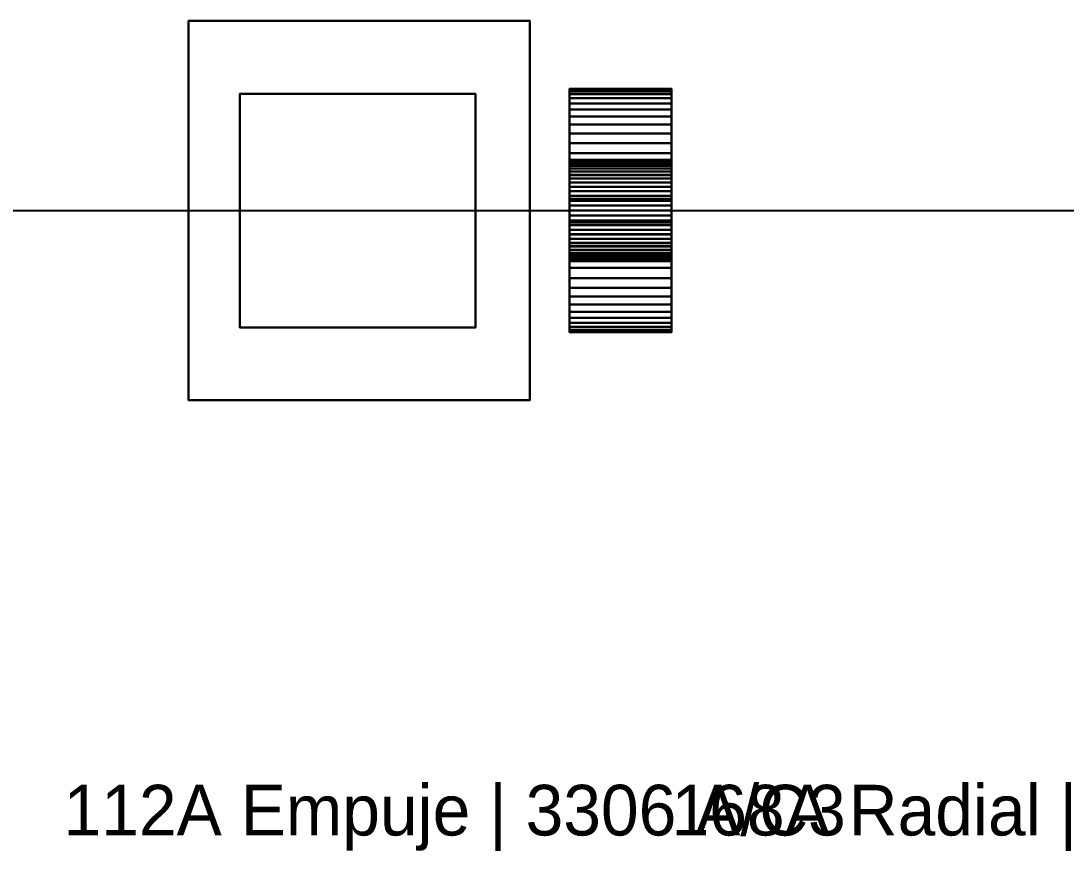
# Model space of a CAD drawing. Header units: millimetres. Extents: x -2320 to 254, y -190 to 100.
# Drawn here: x -1372.6 to -1063.2, y -189.6 to 56.2 of the extents above; entities that cross this region are included whole.
import ezdxf

# ---------------------------------------------------------------- set-up
doc = ezdxf.new("R2010")
doc.units = ezdxf.units.MM
for name, color, linetype in [('GUIA', 7, 'CONTINUOUS'), ('PATAS_EST', 8, 'CONTINUOUS'), ('ROD_EMPUJE_112A', 2, 'CONTINUOUS')]:
    doc.layers.add(name, color=color, linetype=linetype)

msp = doc.modelspace()

# ---------------------------------------------------------------- linework, layer by layer
at = {"layer": 'GUIA'}
msp.add_line((-2320, 0, 133), (102, 0, 133), dxfattribs=at)
at = {"layer": 'PATAS_EST'}
for points in [[(-1323.05657, -56.16, -280), (-1323.05657, 56.16, -280), (-1222, 56.16, -280), (-1222, -56.16, -280)], [(-1323.05657, -56.16, -265.43333), (-1222, -56.16, -265.43333), (-1222, 56.16, -265.43333), (-1323.05657, 56.16, -265.43333)], [(-1222, 56.16, -280), (-1323.05657, 56.16, -280), (-1323.05657, 56.16, -265.43333), (-1222, 56.16, -265.43333)], [(-1323.05657, 56.16, -280), (-1323.05657, -56.16, -280), (-1323.05657, -56.16, -265.43333), (-1323.05657, 56.16, -265.43333)], [(-1222, -56.16, -280), (-1222, 56.16, -280), (-1222, 56.16, -265.43333), (-1222, -56.16, -265.43333)], [(-1307.81212, -34.56, -265.43333), (-1307.81212, 34.56, -265.43333), (-1238, 34.56, -265.43333), (-1238, -34.56, -265.43333)], [(-1307.81212, -34.56, -205.9), (-1238, -34.56, -205.9), (-1238, 34.56, -205.9), (-1307.81212, 34.56, -205.9)], [(-1238, 34.56, -265.43333), (-1307.81212, 34.56, -265.43333), (-1307.81212, 34.56, -205.9), (-1238, 34.56, -205.9)], [(-1307.81212, 34.56, -265.43333), (-1307.81212, -34.56, -265.43333), (-1307.81212, -34.56, -205.9), (-1307.81212, 34.56, -205.9)], [(-1238, -34.56, -265.43333), (-1238, 34.56, -265.43333), (-1238, 34.56, -205.9), (-1238, -34.56, -205.9)], [(-1307.81212, -34.56, -265.43333), (-1238, -34.56, -265.43333), (-1238, -34.56, -205.9), (-1307.81212, -34.56, -205.9)], [(-1323.05657, -56.16, -280), (-1222, -56.16, -280), (-1222, -56.16, -265.43333), (-1323.05657, -56.16, -265.43333)]]:
    msp.add_3dface(points, dxfattribs=at)
at = {"layer": 'ROD_EMPUJE_112A'}
for points in [[(-1180, 36, 133), (-1180, 35.82665, 129.47138), (-1210.2, 35.82665, 129.47138), (-1210.2, 36, 133)], [(-1210.2, 36, 133), (-1210.2, 35.82665, 129.47138), (-1210.2, 14.92777, 131.52974), (-1210.2, 15, 133)], [(-1180, 35.82665, 136.52862), (-1180, 36, 133), (-1210.2, 36, 133), (-1210.2, 35.82665, 136.52862)], [(-1210.2, 35.82665, 136.52862), (-1210.2, 36, 133), (-1210.2, 15, 133), (-1210.2, 14.92777, 134.47026)], [(-1180, 35.82665, 129.47138), (-1180, 35.30827, 125.97675), (-1210.2, 35.30827, 125.97675), (-1210.2, 35.82665, 129.47138)], [(-1210.2, 35.82665, 129.47138), (-1210.2, 35.30827, 125.97675), (-1210.2, 14.71178, 130.07365), (-1210.2, 14.92777, 131.52974)], [(-1180, 35.30827, 140.02325), (-1180, 35.82665, 136.52862), (-1210.2, 35.82665, 136.52862), (-1210.2, 35.30827, 140.02325)], [(-1210.2, 35.30827, 140.02325), (-1210.2, 35.82665, 136.52862), (-1210.2, 14.92777, 134.47026), (-1210.2, 14.71178, 135.92635)], [(-1180, 35.30827, 125.97675), (-1180, 34.44985, 122.54975), (-1210.2, 34.44985, 122.54975), (-1210.2, 35.30827, 125.97675)], [(-1210.2, 35.30827, 125.97675), (-1210.2, 34.44985, 122.54975), (-1210.2, 14.35411, 128.64573), (-1210.2, 14.71178, 130.07365)], [(-1180, 34.44985, 143.45025), (-1180, 35.30827, 140.02325), (-1210.2, 35.30827, 140.02325), (-1210.2, 34.44985, 143.45025)], [(-1210.2, 34.44985, 143.45025), (-1210.2, 35.30827, 140.02325), (-1210.2, 14.71178, 135.92635), (-1210.2, 14.35411, 137.35427)], [(-1180, 34.44985, 122.54975), (-1180, 33.25966, 119.2234), (-1210.2, 33.25966, 119.2234), (-1210.2, 34.44985, 122.54975)], [(-1210.2, 34.44985, 122.54975), (-1210.2, 33.25966, 119.2234), (-1210.2, 13.85819, 127.25975), (-1210.2, 14.35411, 128.64573)], [(-1180, 33.25966, 146.7766), (-1180, 34.44985, 143.45025), (-1210.2, 34.44985, 143.45025), (-1210.2, 33.25966, 146.7766)], [(-1210.2, 33.25966, 146.7766), (-1210.2, 34.44985, 143.45025), (-1210.2, 14.35411, 137.35427), (-1210.2, 13.85819, 138.74025)], [(-1180, 35.82665, 129.47138), (-1180, 36, 133), (-1180, 15, 133), (-1180, 14.92777, 131.52974)], [(-1180, 36, 133), (-1180, 35.82665, 136.52862), (-1180, 14.92777, 134.47026), (-1180, 15, 133)], [(-1180, 35.30827, 125.97675), (-1180, 35.82665, 129.47138), (-1180, 14.92777, 131.52974), (-1180, 14.71178, 130.07365)], [(-1180, 35.82665, 136.52862), (-1180, 35.30827, 140.02325), (-1180, 14.71178, 135.92635), (-1180, 14.92777, 134.47026)], [(-1180, 34.44985, 122.54975), (-1180, 35.30827, 125.97675), (-1180, 14.71178, 130.07365), (-1180, 14.35411, 128.64573)], [(-1180, 35.30827, 140.02325), (-1180, 34.44985, 143.45025), (-1180, 14.35411, 137.35427), (-1180, 14.71178, 135.92635)], [(-1180, 33.25966, 119.2234), (-1180, 34.44985, 122.54975), (-1180, 14.35411, 128.64573), (-1180, 13.85819, 127.25975)], [(-1180, 34.44985, 143.45025), (-1180, 33.25966, 146.7766), (-1180, 13.85819, 138.74025), (-1180, 14.35411, 137.35427)], [(-1180, 33.25966, 119.2234), (-1180, 31.74917, 116.02972), (-1210.2, 31.74917, 116.02972), (-1210.2, 33.25966, 119.2234)], [(-1210.2, 33.25966, 119.2234), (-1210.2, 31.74917, 116.02972), (-1210.2, 13.22882, 125.92905), (-1210.2, 13.85819, 127.25975)], [(-1180, 31.74917, 149.97028), (-1180, 33.25966, 146.7766), (-1210.2, 33.25966, 146.7766), (-1210.2, 31.74917, 149.97028)], [(-1210.2, 31.74917, 149.97028), (-1210.2, 33.25966, 146.7766), (-1210.2, 13.85819, 138.74025), (-1210.2, 13.22882, 140.07095)], [(-1180, 31.74917, 116.02972), (-1180, 29.93291, 112.99947), (-1210.2, 29.93291, 112.99947), (-1210.2, 31.74917, 116.02972)], [(-1210.2, 31.74917, 116.02972), (-1210.2, 29.93291, 112.99947), (-1210.2, 12.47204, 124.66645), (-1210.2, 13.22882, 125.92905)], [(-1180, 29.93291, 153.00053), (-1180, 31.74917, 149.97028), (-1210.2, 31.74917, 149.97028), (-1210.2, 29.93291, 153.00053)], [(-1210.2, 29.93291, 153.00053), (-1210.2, 31.74917, 149.97028), (-1210.2, 13.22882, 140.07095), (-1210.2, 12.47204, 141.33355)], [(-1180, 31.74917, 116.02972), (-1180, 33.25966, 119.2234), (-1180, 13.85819, 127.25975), (-1180, 13.22882, 125.92905)], [(-1180, 33.25966, 146.7766), (-1180, 31.74917, 149.97028), (-1180, 13.22882, 140.07095), (-1180, 13.85819, 138.74025)], [(-1180, 29.93291, 112.99947), (-1180, 31.74917, 116.02972), (-1180, 13.22882, 125.92905), (-1180, 12.47204, 124.66645)], [(-1180, 31.74917, 149.97028), (-1180, 29.93291, 153.00053), (-1180, 12.47204, 141.33355), (-1180, 13.22882, 140.07095)], [(-1180, 29.93291, 112.99947), (-1180, 27.82838, 110.16184), (-1210.2, 27.82838, 110.16184), (-1210.2, 29.93291, 112.99947)], [(-1210.2, 29.93291, 112.99947), (-1210.2, 27.82838, 110.16184), (-1210.2, 11.59516, 123.4841), (-1210.2, 12.47204, 124.66645)], [(-1180, 27.82838, 155.83816), (-1180, 29.93291, 153.00053), (-1210.2, 29.93291, 153.00053), (-1210.2, 27.82838, 155.83816)], [(-1210.2, 27.82838, 155.83816), (-1210.2, 29.93291, 153.00053), (-1210.2, 12.47204, 141.33355), (-1210.2, 11.59516, 142.5159)], [(-1180, 27.82838, 110.16184), (-1180, 29.93291, 112.99947), (-1180, 12.47204, 124.66645), (-1180, 11.59516, 123.4841)], [(-1180, 29.93291, 153.00053), (-1180, 27.82838, 155.83816), (-1180, 11.59516, 142.5159), (-1180, 12.47204, 141.33355)], [(-1180, 27.82838, 110.16184), (-1180, 25.45584, 107.54416), (-1210.2, 25.45584, 107.54416), (-1210.2, 27.82838, 110.16184)], [(-1210.2, 27.82838, 110.16184), (-1210.2, 25.45584, 107.54416), (-1210.2, 10.6066, 122.3934), (-1210.2, 11.59516, 123.4841)], [(-1180, 25.45584, 158.45584), (-1180, 27.82838, 155.83816), (-1210.2, 27.82838, 155.83816), (-1210.2, 25.45584, 158.45584)], [(-1210.2, 25.45584, 158.45584), (-1210.2, 27.82838, 155.83816), (-1210.2, 11.59516, 142.5159), (-1210.2, 10.6066, 143.6066)], [(-1180, 25.45584, 107.54416), (-1180, 22.83816, 105.17162), (-1210.2, 22.83816, 105.17162), (-1210.2, 25.45584, 107.54416)], [(-1210.2, 25.45584, 107.54416), (-1210.2, 22.83816, 105.17162), (-1210.2, 9.5159, 121.40484), (-1210.2, 10.6066, 122.3934)], [(-1180, 22.83816, 160.82838), (-1180, 25.45584, 158.45584), (-1210.2, 25.45584, 158.45584), (-1210.2, 22.83816, 160.82838)], [(-1210.2, 22.83816, 160.82838), (-1210.2, 25.45584, 158.45584), (-1210.2, 10.6066, 143.6066), (-1210.2, 9.5159, 144.59516)], [(-1180, 25.45584, 107.54416), (-1180, 27.82838, 110.16184), (-1180, 11.59516, 123.4841), (-1180, 10.6066, 122.3934)], [(-1180, 27.82838, 155.83816), (-1180, 25.45584, 158.45584), (-1180, 10.6066, 143.6066), (-1180, 11.59516, 142.5159)], [(-1180, 22.83816, 105.17162), (-1180, 25.45584, 107.54416), (-1180, 10.6066, 122.3934), (-1180, 9.5159, 121.40484)], [(-1180, 25.45584, 158.45584), (-1180, 22.83816, 160.82838), (-1180, 9.5159, 144.59516), (-1180, 10.6066, 143.6066)], [(-1180, 22.83816, 105.17162), (-1180, 20.00053, 103.06709), (-1210.2, 20.00053, 103.06709), (-1210.2, 22.83816, 105.17162)], [(-1210.2, 22.83816, 105.17162), (-1210.2, 20.00053, 103.06709), (-1210.2, 8.33355, 120.52796), (-1210.2, 9.5159, 121.40484)], [(-1180, 20.00053, 162.93291), (-1180, 22.83816, 160.82838), (-1210.2, 22.83816, 160.82838), (-1210.2, 20.00053, 162.93291)], [(-1210.2, 20.00053, 162.93291), (-1210.2, 22.83816, 160.82838), (-1210.2, 9.5159, 144.59516), (-1210.2, 8.33355, 145.47204)], [(-1180, 20.00053, 103.06709), (-1180, 22.83816, 105.17162), (-1180, 9.5159, 121.40484), (-1180, 8.33355, 120.52796)], [(-1180, 22.83816, 160.82838), (-1180, 20.00053, 162.93291), (-1180, 8.33355, 145.47204), (-1180, 9.5159, 144.59516)], [(-1180, 20.00053, 103.06709), (-1180, 16.97028, 101.25083), (-1210.2, 16.97028, 101.25083), (-1210.2, 20.00053, 103.06709)], [(-1210.2, 20.00053, 103.06709), (-1210.2, 16.97028, 101.25083), (-1210.2, 7.07095, 119.77118), (-1210.2, 8.33355, 120.52796)], [(-1180, 16.97028, 164.74917), (-1180, 20.00053, 162.93291), (-1210.2, 20.00053, 162.93291), (-1210.2, 16.97028, 164.74917)], [(-1210.2, 16.97028, 164.74917), (-1210.2, 20.00053, 162.93291), (-1210.2, 8.33355, 145.47204), (-1210.2, 7.07095, 146.22882)], [(-1180, 16.97028, 101.25083), (-1180, 20.00053, 103.06709), (-1180, 8.33355, 120.52796), (-1180, 7.07095, 119.77118)], [(-1180, 20.00053, 162.93291), (-1180, 16.97028, 164.74917), (-1180, 7.07095, 146.22882), (-1180, 8.33355, 145.47204)], [(-1180, 16.97028, 101.25083), (-1180, 13.7766, 99.74034), (-1210.2, 13.7766, 99.74034), (-1210.2, 16.97028, 101.25083)], [(-1210.2, 16.97028, 101.25083), (-1210.2, 13.7766, 99.74034), (-1210.2, 5.74025, 119.14181), (-1210.2, 7.07095, 119.77118)], [(-1180, 13.7766, 166.25966), (-1180, 16.97028, 164.74917), (-1210.2, 16.97028, 164.74917), (-1210.2, 13.7766, 166.25966)], [(-1210.2, 13.7766, 166.25966), (-1210.2, 16.97028, 164.74917), (-1210.2, 7.07095, 146.22882), (-1210.2, 5.74025, 146.85819)], [(-1180, 13.7766, 99.74034), (-1180, 16.97028, 101.25083), (-1180, 7.07095, 119.77118), (-1180, 5.74025, 119.14181)], [(-1180, 16.97028, 164.74917), (-1180, 13.7766, 166.25966), (-1180, 5.74025, 146.85819), (-1180, 7.07095, 146.22882)], [(-1180, 14.92777, 131.52974), (-1180, 15, 133), (-1210.2, 15, 133), (-1210.2, 14.92777, 131.52974)], [(-1180, 15, 133), (-1180, 14.92777, 134.47026), (-1210.2, 14.92777, 134.47026), (-1210.2, 15, 133)], [(-1180, 14.71178, 130.07365), (-1180, 14.92777, 131.52974), (-1210.2, 14.92777, 131.52974), (-1210.2, 14.71178, 130.07365)], [(-1180, 14.92777, 134.47026), (-1180, 14.71178, 135.92635), (-1210.2, 14.71178, 135.92635), (-1210.2, 14.92777, 134.47026)], [(-1180, 14.35411, 128.64573), (-1180, 14.71178, 130.07365), (-1210.2, 14.71178, 130.07365), (-1210.2, 14.35411, 128.64573)], [(-1180, 14.71178, 135.92635), (-1180, 14.35411, 137.35427), (-1210.2, 14.35411, 137.35427), (-1210.2, 14.71178, 135.92635)], [(-1180, 13.85819, 127.25975), (-1180, 14.35411, 128.64573), (-1210.2, 14.35411, 128.64573), (-1210.2, 13.85819, 127.25975)], [(-1180, 14.35411, 137.35427), (-1180, 13.85819, 138.74025), (-1210.2, 13.85819, 138.74025), (-1210.2, 14.35411, 137.35427)], [(-1180, 13.22882, 125.92905), (-1180, 13.85819, 127.25975), (-1210.2, 13.85819, 127.25975), (-1210.2, 13.22882, 125.92905)], [(-1180, 13.85819, 138.74025), (-1180, 13.22882, 140.07095), (-1210.2, 13.22882, 140.07095), (-1210.2, 13.85819, 138.74025)], [(-1180, 13.7766, 99.74034), (-1180, 10.45025, 98.55015), (-1210.2, 10.45025, 98.55015), (-1210.2, 13.7766, 99.74034)], [(-1210.2, 13.7766, 99.74034), (-1210.2, 10.45025, 98.55015), (-1210.2, 4.35427, 118.64589), (-1210.2, 5.74025, 119.14181)], [(-1180, 10.45025, 167.44985), (-1180, 13.7766, 166.25966), (-1210.2, 13.7766, 166.25966), (-1210.2, 10.45025, 167.44985)], [(-1210.2, 10.45025, 167.44985), (-1210.2, 13.7766, 166.25966), (-1210.2, 5.74025, 146.85819), (-1210.2, 4.35427, 147.35411)], [(-1180, 12.47204, 124.66645), (-1180, 13.22882, 125.92905), (-1210.2, 13.22882, 125.92905), (-1210.2, 12.47204, 124.66645)], [(-1180, 13.22882, 140.07095), (-1180, 12.47204, 141.33355), (-1210.2, 12.47204, 141.33355), (-1210.2, 13.22882, 140.07095)], [(-1180, 11.59516, 123.4841), (-1180, 12.47204, 124.66645), (-1210.2, 12.47204, 124.66645), (-1210.2, 11.59516, 123.4841)], [(-1180, 12.47204, 141.33355), (-1180, 11.59516, 142.5159), (-1210.2, 11.59516, 142.5159), (-1210.2, 12.47204, 141.33355)], [(-1180, 10.45025, 98.55015), (-1180, 13.7766, 99.74034), (-1180, 5.74025, 119.14181), (-1180, 4.35427, 118.64589)], [(-1180, 13.7766, 166.25966), (-1180, 10.45025, 167.44985), (-1180, 4.35427, 147.35411), (-1180, 5.74025, 146.85819)], [(-1180, 10.6066, 122.3934), (-1180, 11.59516, 123.4841), (-1210.2, 11.59516, 123.4841), (-1210.2, 10.6066, 122.3934)], [(-1180, 11.59516, 142.5159), (-1180, 10.6066, 143.6066), (-1210.2, 10.6066, 143.6066), (-1210.2, 11.59516, 142.5159)], [(-1180, 9.5159, 121.40484), (-1180, 10.6066, 122.3934), (-1210.2, 10.6066, 122.3934), (-1210.2, 9.5159, 121.40484)], [(-1180, 10.6066, 143.6066), (-1180, 9.5159, 144.59516), (-1210.2, 9.5159, 144.59516), (-1210.2, 10.6066, 143.6066)], [(-1180, 10.45025, 98.55015), (-1180, 7.02325, 97.69173), (-1210.2, 7.02325, 97.69173), (-1210.2, 10.45025, 98.55015)], [(-1210.2, 10.45025, 98.55015), (-1210.2, 7.02325, 97.69173), (-1210.2, 2.92635, 118.28822), (-1210.2, 4.35427, 118.64589)], [(-1180, 7.02325, 168.30827), (-1180, 10.45025, 167.44985), (-1210.2, 10.45025, 167.44985), (-1210.2, 7.02325, 168.30827)], [(-1210.2, 7.02325, 168.30827), (-1210.2, 10.45025, 167.44985), (-1210.2, 4.35427, 147.35411), (-1210.2, 2.92635, 147.71178)], [(-1180, 8.33355, 120.52796), (-1180, 9.5159, 121.40484), (-1210.2, 9.5159, 121.40484), (-1210.2, 8.33355, 120.52796)], [(-1180, 9.5159, 144.59516), (-1180, 8.33355, 145.47204), (-1210.2, 8.33355, 145.47204), (-1210.2, 9.5159, 144.59516)], [(-1180, 7.02325, 97.69173), (-1180, 10.45025, 98.55015), (-1180, 4.35427, 118.64589), (-1180, 2.92635, 118.28822)], [(-1180, 10.45025, 167.44985), (-1180, 7.02325, 168.30827), (-1180, 2.92635, 147.71178), (-1180, 4.35427, 147.35411)], [(-1180, 7.07095, 119.77118), (-1180, 8.33355, 120.52796), (-1210.2, 8.33355, 120.52796), (-1210.2, 7.07095, 119.77118)], [(-1180, 8.33355, 145.47204), (-1180, 7.07095, 146.22882), (-1210.2, 7.07095, 146.22882), (-1210.2, 8.33355, 145.47204)], [(-1180, 5.74025, 119.14181), (-1180, 7.07095, 119.77118), (-1210.2, 7.07095, 119.77118), (-1210.2, 5.74025, 119.14181)], [(-1180, 7.07095, 146.22882), (-1180, 5.74025, 146.85819), (-1210.2, 5.74025, 146.85819), (-1210.2, 7.07095, 146.22882)], [(-1180, 7.02325, 97.69173), (-1180, 3.52862, 97.17335), (-1210.2, 3.52862, 97.17335), (-1210.2, 7.02325, 97.69173)], [(-1210.2, 7.02325, 97.69173), (-1210.2, 3.52862, 97.17335), (-1210.2, 1.47026, 118.07223), (-1210.2, 2.92635, 118.28822)], [(-1180, 3.52862, 168.82665), (-1180, 7.02325, 168.30827), (-1210.2, 7.02325, 168.30827), (-1210.2, 3.52862, 168.82665)], [(-1210.2, 3.52862, 168.82665), (-1210.2, 7.02325, 168.30827), (-1210.2, 2.92635, 147.71178), (-1210.2, 1.47026, 147.92777)], [(-1180, 3.52862, 97.17335), (-1180, 7.02325, 97.69173), (-1180, 2.92635, 118.28822), (-1180, 1.47026, 118.07223)], [(-1180, 7.02325, 168.30827), (-1180, 3.52862, 168.82665), (-1180, 1.47026, 147.92777), (-1180, 2.92635, 147.71178)], [(-1180, 4.35427, 118.64589), (-1180, 5.74025, 119.14181), (-1210.2, 5.74025, 119.14181), (-1210.2, 4.35427, 118.64589)], [(-1180, 5.74025, 146.85819), (-1180, 4.35427, 147.35411), (-1210.2, 4.35427, 147.35411), (-1210.2, 5.74025, 146.85819)], [(-1180, 2.92635, 118.28822), (-1180, 4.35427, 118.64589), (-1210.2, 4.35427, 118.64589), (-1210.2, 2.92635, 118.28822)], [(-1180, 4.35427, 147.35411), (-1180, 2.92635, 147.71178), (-1210.2, 2.92635, 147.71178), (-1210.2, 4.35427, 147.35411)], [(-1180, 3.52862, 97.17335), (-1180, 0, 97), (-1210.2, 0, 97), (-1210.2, 3.52862, 97.17335)], [(-1210.2, 3.52862, 97.17335), (-1210.2, 0, 97), (-1210.2, 0, 118), (-1210.2, 1.47026, 118.07223)], [(-1180, 0, 169), (-1180, 3.52862, 168.82665), (-1210.2, 3.52862, 168.82665), (-1210.2, 0, 169)], [(-1210.2, 0, 169), (-1210.2, 3.52862, 168.82665), (-1210.2, 1.47026, 147.92777), (-1210.2, 0, 148)], [(-1180, 0, 97), (-1180, 3.52862, 97.17335), (-1180, 1.47026, 118.07223), (-1180, 0, 118)], [(-1180, 3.52862, 168.82665), (-1180, 0, 169), (-1180, 0, 148), (-1180, 1.47026, 147.92777)], [(-1180, 1.47026, 118.07223), (-1180, 2.92635, 118.28822), (-1210.2, 2.92635, 118.28822), (-1210.2, 1.47026, 118.07223)], [(-1180, 2.92635, 147.71178), (-1180, 1.47026, 147.92777), (-1210.2, 1.47026, 147.92777), (-1210.2, 2.92635, 147.71178)], [(-1180, 0, 118), (-1180, 1.47026, 118.07223), (-1210.2, 1.47026, 118.07223), (-1210.2, 0, 118)], [(-1180, 1.47026, 147.92777), (-1180, 0, 148), (-1210.2, 0, 148), (-1210.2, 1.47026, 147.92777)], [(-1180, 0, 97), (-1180, -3.52862, 97.17335), (-1210.2, -3.52862, 97.17335), (-1210.2, 0, 97)], [(-1180, -1.47026, 118.07223), (-1180, 0, 118), (-1210.2, 0, 118), (-1210.2, -1.47026, 118.07223)], [(-1210.2, 0, 97), (-1210.2, -3.52862, 97.17335), (-1210.2, -1.47026, 118.07223), (-1210.2, 0, 118)], [(-1180, -3.52862, 168.82665), (-1180, 0, 169), (-1210.2, 0, 169), (-1210.2, -3.52862, 168.82665)], [(-1180, 0, 148), (-1180, -1.47026, 147.92777), (-1210.2, -1.47026, 147.92777), (-1210.2, 0, 148)], [(-1210.2, -3.52862, 168.82665), (-1210.2, 0, 169), (-1210.2, 0, 148), (-1210.2, -1.47026, 147.92777)], [(-1180, -3.52862, 97.17335), (-1180, 0, 97), (-1180, 0, 118), (-1180, -1.47026, 118.07223)], [(-1180, 0, 169), (-1180, -3.52862, 168.82665), (-1180, -1.47026, 147.92777), (-1180, 0, 148)], [(-1180, -2.92635, 118.28822), (-1180, -1.47026, 118.07223), (-1210.2, -1.47026, 118.07223), (-1210.2, -2.92635, 118.28822)], [(-1210.2, -3.52862, 97.17335), (-1210.2, -7.02325, 97.69173), (-1210.2, -2.92635, 118.28822), (-1210.2, -1.47026, 118.07223)], [(-1180, -1.47026, 147.92777), (-1180, -2.92635, 147.71178), (-1210.2, -2.92635, 147.71178), (-1210.2, -1.47026, 147.92777)], [(-1210.2, -7.02325, 168.30827), (-1210.2, -3.52862, 168.82665), (-1210.2, -1.47026, 147.92777), (-1210.2, -2.92635, 147.71178)], [(-1180, -4.35427, 118.64589), (-1180, -2.92635, 118.28822), (-1210.2, -2.92635, 118.28822), (-1210.2, -4.35427, 118.64589)], [(-1210.2, -7.02325, 97.69173), (-1210.2, -10.45025, 98.55015), (-1210.2, -4.35427, 118.64589), (-1210.2, -2.92635, 118.28822)], [(-1180, -2.92635, 147.71178), (-1180, -4.35427, 147.35411), (-1210.2, -4.35427, 147.35411), (-1210.2, -2.92635, 147.71178)], [(-1210.2, -10.45025, 167.44985), (-1210.2, -7.02325, 168.30827), (-1210.2, -2.92635, 147.71178), (-1210.2, -4.35427, 147.35411)], [(-1180, -7.02325, 97.69173), (-1180, -3.52862, 97.17335), (-1180, -1.47026, 118.07223), (-1180, -2.92635, 118.28822)], [(-1180, -3.52862, 168.82665), (-1180, -7.02325, 168.30827), (-1180, -2.92635, 147.71178), (-1180, -1.47026, 147.92777)], [(-1180, -10.45025, 98.55015), (-1180, -7.02325, 97.69173), (-1180, -2.92635, 118.28822), (-1180, -4.35427, 118.64589)], [(-1180, -7.02325, 168.30827), (-1180, -10.45025, 167.44985), (-1180, -4.35427, 147.35411), (-1180, -2.92635, 147.71178)], [(-1180, -3.52862, 97.17335), (-1180, -7.02325, 97.69173), (-1210.2, -7.02325, 97.69173), (-1210.2, -3.52862, 97.17335)], [(-1180, -7.02325, 168.30827), (-1180, -3.52862, 168.82665), (-1210.2, -3.52862, 168.82665), (-1210.2, -7.02325, 168.30827)], [(-1180, -5.74025, 119.14181), (-1180, -4.35427, 118.64589), (-1210.2, -4.35427, 118.64589), (-1210.2, -5.74025, 119.14181)], [(-1210.2, -10.45025, 98.55015), (-1210.2, -13.7766, 99.74034), (-1210.2, -5.74025, 119.14181), (-1210.2, -4.35427, 118.64589)], [(-1180, -4.35427, 147.35411), (-1180, -5.74025, 146.85819), (-1210.2, -5.74025, 146.85819), (-1210.2, -4.35427, 147.35411)], [(-1210.2, -13.7766, 166.25966), (-1210.2, -10.45025, 167.44985), (-1210.2, -4.35427, 147.35411), (-1210.2, -5.74025, 146.85819)], [(-1180, -7.07095, 119.77118), (-1180, -5.74025, 119.14181), (-1210.2, -5.74025, 119.14181), (-1210.2, -7.07095, 119.77118)], [(-1210.2, -13.7766, 99.74034), (-1210.2, -16.97028, 101.25083), (-1210.2, -7.07095, 119.77118), (-1210.2, -5.74025, 119.14181)], [(-1180, -5.74025, 146.85819), (-1180, -7.07095, 146.22882), (-1210.2, -7.07095, 146.22882), (-1210.2, -5.74025, 146.85819)], [(-1210.2, -16.97028, 164.74917), (-1210.2, -13.7766, 166.25966), (-1210.2, -5.74025, 146.85819), (-1210.2, -7.07095, 146.22882)], [(-1180, -13.7766, 99.74034), (-1180, -10.45025, 98.55015), (-1180, -4.35427, 118.64589), (-1180, -5.74025, 119.14181)], [(-1180, -10.45025, 167.44985), (-1180, -13.7766, 166.25966), (-1180, -5.74025, 146.85819), (-1180, -4.35427, 147.35411)], [(-1180, -16.97028, 101.25083), (-1180, -13.7766, 99.74034), (-1180, -5.74025, 119.14181), (-1180, -7.07095, 119.77118)], [(-1180, -13.7766, 166.25966), (-1180, -16.97028, 164.74917), (-1180, -7.07095, 146.22882), (-1180, -5.74025, 146.85819)], [(-1180, -7.02325, 97.69173), (-1180, -10.45025, 98.55015), (-1210.2, -10.45025, 98.55015), (-1210.2, -7.02325, 97.69173)], [(-1180, -10.45025, 167.44985), (-1180, -7.02325, 168.30827), (-1210.2, -7.02325, 168.30827), (-1210.2, -10.45025, 167.44985)], [(-1180, -8.33355, 120.52796), (-1180, -7.07095, 119.77118), (-1210.2, -7.07095, 119.77118), (-1210.2, -8.33355, 120.52796)], [(-1210.2, -16.97028, 101.25083), (-1210.2, -20.00053, 103.06709), (-1210.2, -8.33355, 120.52796), (-1210.2, -7.07095, 119.77118)], [(-1180, -7.07095, 146.22882), (-1180, -8.33355, 145.47204), (-1210.2, -8.33355, 145.47204), (-1210.2, -7.07095, 146.22882)], [(-1210.2, -20.00053, 162.93291), (-1210.2, -16.97028, 164.74917), (-1210.2, -7.07095, 146.22882), (-1210.2, -8.33355, 145.47204)], [(-1180, -9.5159, 121.40484), (-1180, -8.33355, 120.52796), (-1210.2, -8.33355, 120.52796), (-1210.2, -9.5159, 121.40484)], [(-1210.2, -20.00053, 103.06709), (-1210.2, -22.83816, 105.17162), (-1210.2, -9.5159, 121.40484), (-1210.2, -8.33355, 120.52796)], [(-1180, -8.33355, 145.47204), (-1180, -9.5159, 144.59516), (-1210.2, -9.5159, 144.59516), (-1210.2, -8.33355, 145.47204)], [(-1210.2, -22.83816, 160.82838), (-1210.2, -20.00053, 162.93291), (-1210.2, -8.33355, 145.47204), (-1210.2, -9.5159, 144.59516)], [(-1180, -20.00053, 103.06709), (-1180, -16.97028, 101.25083), (-1180, -7.07095, 119.77118), (-1180, -8.33355, 120.52796)], [(-1180, -16.97028, 164.74917), (-1180, -20.00053, 162.93291), (-1180, -8.33355, 145.47204), (-1180, -7.07095, 146.22882)], [(-1180, -22.83816, 105.17162), (-1180, -20.00053, 103.06709), (-1180, -8.33355, 120.52796), (-1180, -9.5159, 121.40484)], [(-1180, -20.00053, 162.93291), (-1180, -22.83816, 160.82838), (-1180, -9.5159, 144.59516), (-1180, -8.33355, 145.47204)], [(-1180, -10.6066, 122.3934), (-1180, -9.5159, 121.40484), (-1210.2, -9.5159, 121.40484), (-1210.2, -10.6066, 122.3934)], [(-1210.2, -22.83816, 105.17162), (-1210.2, -25.45584, 107.54416), (-1210.2, -10.6066, 122.3934), (-1210.2, -9.5159, 121.40484)], [(-1180, -9.5159, 144.59516), (-1180, -10.6066, 143.6066), (-1210.2, -10.6066, 143.6066), (-1210.2, -9.5159, 144.59516)], [(-1210.2, -25.45584, 158.45584), (-1210.2, -22.83816, 160.82838), (-1210.2, -9.5159, 144.59516), (-1210.2, -10.6066, 143.6066)], [(-1180, -10.45025, 98.55015), (-1180, -13.7766, 99.74034), (-1210.2, -13.7766, 99.74034), (-1210.2, -10.45025, 98.55015)], [(-1180, -13.7766, 166.25966), (-1180, -10.45025, 167.44985), (-1210.2, -10.45025, 167.44985), (-1210.2, -13.7766, 166.25966)], [(-1180, -11.59516, 123.4841), (-1180, -10.6066, 122.3934), (-1210.2, -10.6066, 122.3934), (-1210.2, -11.59516, 123.4841)], [(-1210.2, -25.45584, 107.54416), (-1210.2, -27.82838, 110.16184), (-1210.2, -11.59516, 123.4841), (-1210.2, -10.6066, 122.3934)], [(-1180, -10.6066, 143.6066), (-1180, -11.59516, 142.5159), (-1210.2, -11.59516, 142.5159), (-1210.2, -10.6066, 143.6066)], [(-1210.2, -27.82838, 155.83816), (-1210.2, -25.45584, 158.45584), (-1210.2, -10.6066, 143.6066), (-1210.2, -11.59516, 142.5159)], [(-1180, -12.47204, 124.66645), (-1180, -11.59516, 123.4841), (-1210.2, -11.59516, 123.4841), (-1210.2, -12.47204, 124.66645)], [(-1210.2, -27.82838, 110.16184), (-1210.2, -29.93291, 112.99947), (-1210.2, -12.47204, 124.66645), (-1210.2, -11.59516, 123.4841)], [(-1180, -11.59516, 142.5159), (-1180, -12.47204, 141.33355), (-1210.2, -12.47204, 141.33355), (-1210.2, -11.59516, 142.5159)], [(-1210.2, -29.93291, 153.00053), (-1210.2, -27.82838, 155.83816), (-1210.2, -11.59516, 142.5159), (-1210.2, -12.47204, 141.33355)], [(-1180, -25.45584, 107.54416), (-1180, -22.83816, 105.17162), (-1180, -9.5159, 121.40484), (-1180, -10.6066, 122.3934)], [(-1180, -22.83816, 160.82838), (-1180, -25.45584, 158.45584), (-1180, -10.6066, 143.6066), (-1180, -9.5159, 144.59516)], [(-1180, -27.82838, 110.16184), (-1180, -25.45584, 107.54416), (-1180, -10.6066, 122.3934), (-1180, -11.59516, 123.4841)], [(-1180, -25.45584, 158.45584), (-1180, -27.82838, 155.83816), (-1180, -11.59516, 142.5159), (-1180, -10.6066, 143.6066)], [(-1180, -29.93291, 112.99947), (-1180, -27.82838, 110.16184), (-1180, -11.59516, 123.4841), (-1180, -12.47204, 124.66645)], [(-1180, -27.82838, 155.83816), (-1180, -29.93291, 153.00053), (-1180, -12.47204, 141.33355), (-1180, -11.59516, 142.5159)], [(-1180, -13.22882, 125.92905), (-1180, -12.47204, 124.66645), (-1210.2, -12.47204, 124.66645), (-1210.2, -13.22882, 125.92905)], [(-1210.2, -29.93291, 112.99947), (-1210.2, -31.74917, 116.02972), (-1210.2, -13.22882, 125.92905), (-1210.2, -12.47204, 124.66645)], [(-1180, -12.47204, 141.33355), (-1180, -13.22882, 140.07095), (-1210.2, -13.22882, 140.07095), (-1210.2, -12.47204, 141.33355)], [(-1210.2, -31.74917, 149.97028), (-1210.2, -29.93291, 153.00053), (-1210.2, -12.47204, 141.33355), (-1210.2, -13.22882, 140.07095)], [(-1180, -13.85819, 127.25975), (-1180, -13.22882, 125.92905), (-1210.2, -13.22882, 125.92905), (-1210.2, -13.85819, 127.25975)], [(-1210.2, -31.74917, 116.02972), (-1210.2, -33.25966, 119.2234), (-1210.2, -13.85819, 127.25975), (-1210.2, -13.22882, 125.92905)], [(-1180, -13.22882, 140.07095), (-1180, -13.85819, 138.74025), (-1210.2, -13.85819, 138.74025), (-1210.2, -13.22882, 140.07095)], [(-1210.2, -33.25966, 146.7766), (-1210.2, -31.74917, 149.97028), (-1210.2, -13.22882, 140.07095), (-1210.2, -13.85819, 138.74025)], [(-1180, -13.7766, 99.74034), (-1180, -16.97028, 101.25083), (-1210.2, -16.97028, 101.25083), (-1210.2, -13.7766, 99.74034)], [(-1180, -16.97028, 164.74917), (-1180, -13.7766, 166.25966), (-1210.2, -13.7766, 166.25966), (-1210.2, -16.97028, 164.74917)], [(-1180, -14.35411, 128.64573), (-1180, -13.85819, 127.25975), (-1210.2, -13.85819, 127.25975), (-1210.2, -14.35411, 128.64573)], [(-1210.2, -33.25966, 119.2234), (-1210.2, -34.44985, 122.54975), (-1210.2, -14.35411, 128.64573), (-1210.2, -13.85819, 127.25975)], [(-1180, -13.85819, 138.74025), (-1180, -14.35411, 137.35427), (-1210.2, -14.35411, 137.35427), (-1210.2, -13.85819, 138.74025)], [(-1210.2, -34.44985, 143.45025), (-1210.2, -33.25966, 146.7766), (-1210.2, -13.85819, 138.74025), (-1210.2, -14.35411, 137.35427)], [(-1180, -14.71178, 130.07365), (-1180, -14.35411, 128.64573), (-1210.2, -14.35411, 128.64573), (-1210.2, -14.71178, 130.07365)], [(-1210.2, -34.44985, 122.54975), (-1210.2, -35.30827, 125.97675), (-1210.2, -14.71178, 130.07365), (-1210.2, -14.35411, 128.64573)], [(-1180, -14.35411, 137.35427), (-1180, -14.71178, 135.92635), (-1210.2, -14.71178, 135.92635), (-1210.2, -14.35411, 137.35427)], [(-1210.2, -35.30827, 140.02325), (-1210.2, -34.44985, 143.45025), (-1210.2, -14.35411, 137.35427), (-1210.2, -14.71178, 135.92635)], [(-1180, -14.92777, 131.52974), (-1180, -14.71178, 130.07365), (-1210.2, -14.71178, 130.07365), (-1210.2, -14.92777, 131.52974)], [(-1210.2, -35.30827, 125.97675), (-1210.2, -35.82665, 129.47138), (-1210.2, -14.92777, 131.52974), (-1210.2, -14.71178, 130.07365)], [(-1180, -14.71178, 135.92635), (-1180, -14.92777, 134.47026), (-1210.2, -14.92777, 134.47026), (-1210.2, -14.71178, 135.92635)], [(-1210.2, -35.82665, 136.52862), (-1210.2, -35.30827, 140.02325), (-1210.2, -14.71178, 135.92635), (-1210.2, -14.92777, 134.47026)], [(-1180, -15, 133), (-1180, -14.92777, 131.52974), (-1210.2, -14.92777, 131.52974), (-1210.2, -15, 133)], [(-1210.2, -35.82665, 129.47138), (-1210.2, -36, 133), (-1210.2, -15, 133), (-1210.2, -14.92777, 131.52974)], [(-1180, -14.92777, 134.47026), (-1180, -15, 133), (-1210.2, -15, 133), (-1210.2, -14.92777, 134.47026)], [(-1210.2, -36, 133), (-1210.2, -35.82665, 136.52862), (-1210.2, -14.92777, 134.47026), (-1210.2, -15, 133)], [(-1180, -31.74917, 116.02972), (-1180, -29.93291, 112.99947), (-1180, -12.47204, 124.66645), (-1180, -13.22882, 125.92905)], [(-1180, -29.93291, 153.00053), (-1180, -31.74917, 149.97028), (-1180, -13.22882, 140.07095), (-1180, -12.47204, 141.33355)], [(-1180, -33.25966, 119.2234), (-1180, -31.74917, 116.02972), (-1180, -13.22882, 125.92905), (-1180, -13.85819, 127.25975)], [(-1180, -31.74917, 149.97028), (-1180, -33.25966, 146.7766), (-1180, -13.85819, 138.74025), (-1180, -13.22882, 140.07095)], [(-1180, -34.44985, 122.54975), (-1180, -33.25966, 119.2234), (-1180, -13.85819, 127.25975), (-1180, -14.35411, 128.64573)], [(-1180, -33.25966, 146.7766), (-1180, -34.44985, 143.45025), (-1180, -14.35411, 137.35427), (-1180, -13.85819, 138.74025)], [(-1180, -35.30827, 125.97675), (-1180, -34.44985, 122.54975), (-1180, -14.35411, 128.64573), (-1180, -14.71178, 130.07365)], [(-1180, -34.44985, 143.45025), (-1180, -35.30827, 140.02325), (-1180, -14.71178, 135.92635), (-1180, -14.35411, 137.35427)], [(-1180, -35.82665, 129.47138), (-1180, -35.30827, 125.97675), (-1180, -14.71178, 130.07365), (-1180, -14.92777, 131.52974)], [(-1180, -35.30827, 140.02325), (-1180, -35.82665, 136.52862), (-1180, -14.92777, 134.47026), (-1180, -14.71178, 135.92635)], [(-1180, -36, 133), (-1180, -35.82665, 129.47138), (-1180, -14.92777, 131.52974), (-1180, -15, 133)], [(-1180, -35.82665, 136.52862), (-1180, -36, 133), (-1180, -15, 133), (-1180, -14.92777, 134.47026)], [(-1180, -16.97028, 101.25083), (-1180, -20.00053, 103.06709), (-1210.2, -20.00053, 103.06709), (-1210.2, -16.97028, 101.25083)], [(-1180, -20.00053, 162.93291), (-1180, -16.97028, 164.74917), (-1210.2, -16.97028, 164.74917), (-1210.2, -20.00053, 162.93291)], [(-1180, -20.00053, 103.06709), (-1180, -22.83816, 105.17162), (-1210.2, -22.83816, 105.17162), (-1210.2, -20.00053, 103.06709)], [(-1180, -22.83816, 160.82838), (-1180, -20.00053, 162.93291), (-1210.2, -20.00053, 162.93291), (-1210.2, -22.83816, 160.82838)], [(-1180, -22.83816, 105.17162), (-1180, -25.45584, 107.54416), (-1210.2, -25.45584, 107.54416), (-1210.2, -22.83816, 105.17162)], [(-1180, -25.45584, 158.45584), (-1180, -22.83816, 160.82838), (-1210.2, -22.83816, 160.82838), (-1210.2, -25.45584, 158.45584)], [(-1180, -25.45584, 107.54416), (-1180, -27.82838, 110.16184), (-1210.2, -27.82838, 110.16184), (-1210.2, -25.45584, 107.54416)], [(-1180, -27.82838, 155.83816), (-1180, -25.45584, 158.45584), (-1210.2, -25.45584, 158.45584), (-1210.2, -27.82838, 155.83816)], [(-1180, -27.82838, 110.16184), (-1180, -29.93291, 112.99947), (-1210.2, -29.93291, 112.99947), (-1210.2, -27.82838, 110.16184)], [(-1180, -29.93291, 153.00053), (-1180, -27.82838, 155.83816), (-1210.2, -27.82838, 155.83816), (-1210.2, -29.93291, 153.00053)], [(-1180, -29.93291, 112.99947), (-1180, -31.74917, 116.02972), (-1210.2, -31.74917, 116.02972), (-1210.2, -29.93291, 112.99947)], [(-1180, -31.74917, 149.97028), (-1180, -29.93291, 153.00053), (-1210.2, -29.93291, 153.00053), (-1210.2, -31.74917, 149.97028)], [(-1180, -31.74917, 116.02972), (-1180, -33.25966, 119.2234), (-1210.2, -33.25966, 119.2234), (-1210.2, -31.74917, 116.02972)], [(-1180, -33.25966, 146.7766), (-1180, -31.74917, 149.97028), (-1210.2, -31.74917, 149.97028), (-1210.2, -33.25966, 146.7766)], [(-1180, -33.25966, 119.2234), (-1180, -34.44985, 122.54975), (-1210.2, -34.44985, 122.54975), (-1210.2, -33.25966, 119.2234)], [(-1180, -34.44985, 143.45025), (-1180, -33.25966, 146.7766), (-1210.2, -33.25966, 146.7766), (-1210.2, -34.44985, 143.45025)], [(-1180, -34.44985, 122.54975), (-1180, -35.30827, 125.97675), (-1210.2, -35.30827, 125.97675), (-1210.2, -34.44985, 122.54975)], [(-1180, -35.30827, 140.02325), (-1180, -34.44985, 143.45025), (-1210.2, -34.44985, 143.45025), (-1210.2, -35.30827, 140.02325)], [(-1180, -35.30827, 125.97675), (-1180, -35.82665, 129.47138), (-1210.2, -35.82665, 129.47138), (-1210.2, -35.30827, 125.97675)], [(-1180, -35.82665, 136.52862), (-1180, -35.30827, 140.02325), (-1210.2, -35.30827, 140.02325), (-1210.2, -35.82665, 136.52862)], [(-1180, -35.82665, 129.47138), (-1180, -36, 133), (-1210.2, -36, 133), (-1210.2, -35.82665, 129.47138)], [(-1180, -36, 133), (-1180, -35.82665, 136.52862), (-1210.2, -35.82665, 136.52862), (-1210.2, -36, 133)]]:
    msp.add_3dface(points, dxfattribs=at)

# ---------------------------------------------------------------- texts
at = {"layer": 'GUIA'}
for s, p in [('112A Empuje | 3306 A/C3', (-1360, -185)), ('168A Radial | 6207', (-1180, -185, 75))]:
    msp.add_text(s, height=15, dxfattribs=at).set_placement(p)

doc.saveas('drawing.dxf')
